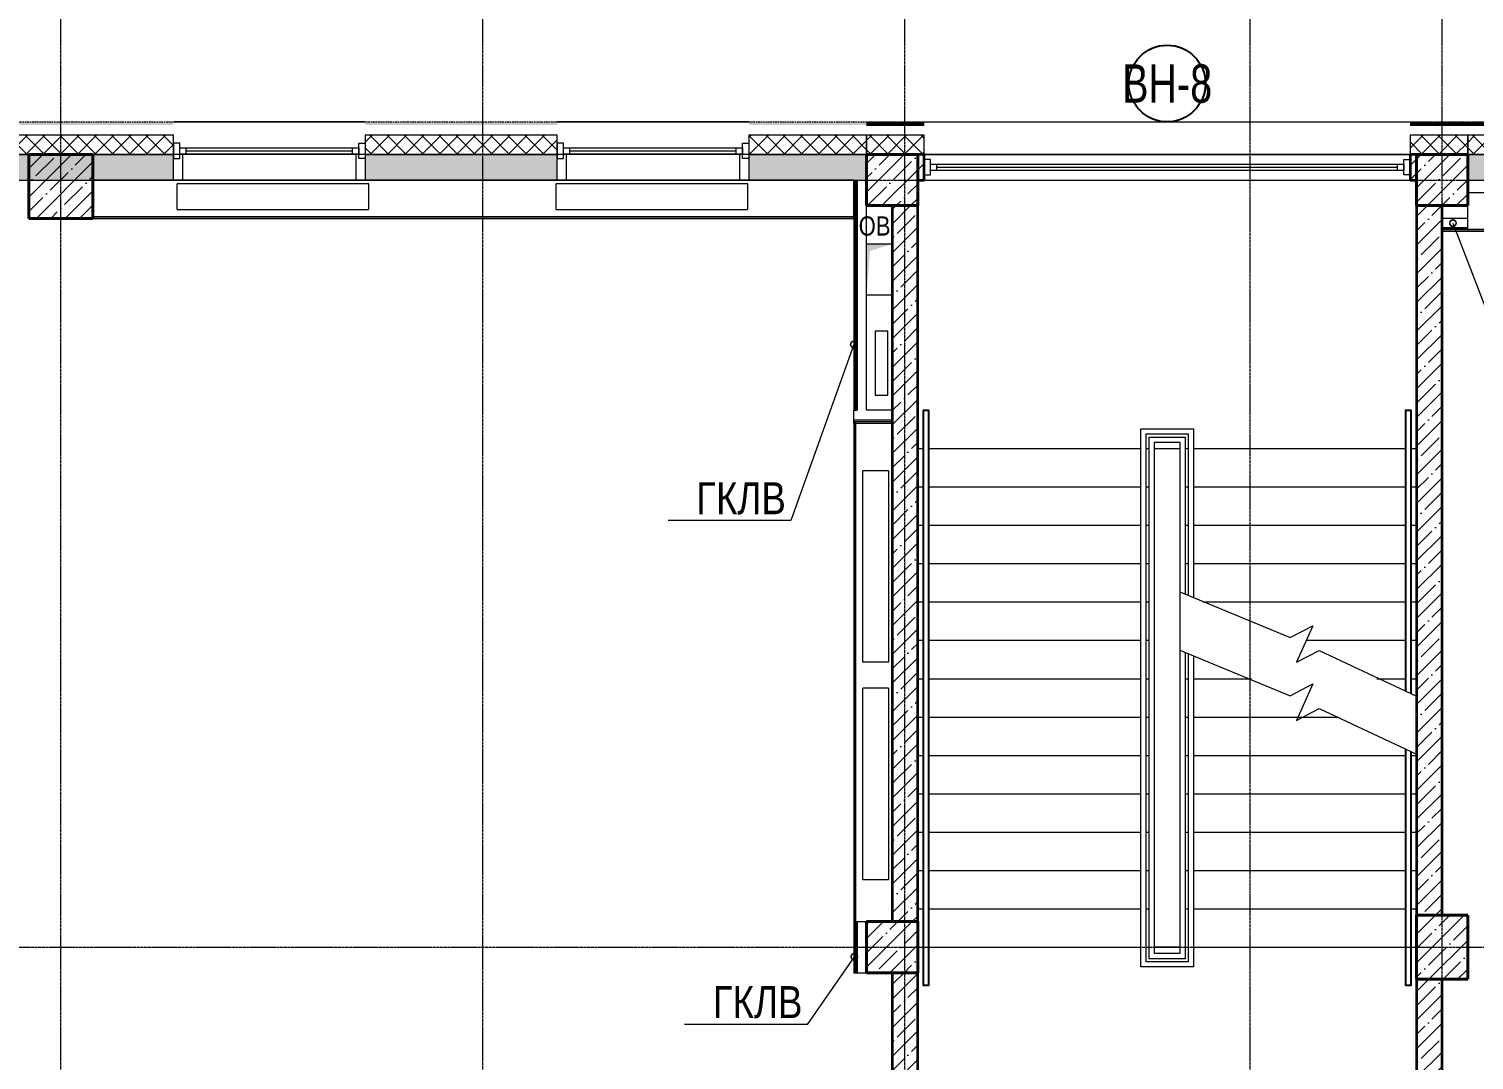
# Model space of a CAD drawing. Header units: millimetres. Extents: x -65509 to 912790, y 446 to 713294.
# Drawn here: x 227145 to 238445, y 255092 to 263157 of the extents above; entities that cross this region are included whole.
import ezdxf
from ezdxf import colors
from ezdxf.entities.mleader import LeaderData, LeaderLine
from ezdxf.enums import TextEntityAlignment as Align
from ezdxf.math import Vec2, Vec3

# ---------------------------------------------------------------- set-up
doc = ezdxf.new("R2010")
doc.units = ezdxf.units.MM
for name, pattern in [('CENTER2', [28.575, 19.05, -3.175, 3.175, -3.175]), ('DASHED', [19.05, 12.7, -6.35]), ('HIDDEN2', [4.7625, 3.175, -1.5875])]:
    doc.linetypes.add(name, pattern=pattern)
doc.layers.get('Defpoints').update_dxf_attribs({"color": 250})
for name, color, linetype, lineweight in [('A-Wall-Open', 250, 'Continuous', 5), ('A-Wall_Материал_Газоблок_Контур', 250, 'Continuous', 0), ('АР_Витраж марка', 250, 'Continuous', 9), ('АР_Колонны', 250, 'Continuous', 30), ('АР_Окна', 250, 'Continuous', 5), ('АР_Стены ЖБ', 250, 'Continuous', 35), ('АР_Стены ПЕНОблок', 250, 'Continuous', 20), ('АР_Тонкая', 250, 'Continuous', 5), ('АР_Утеплитель', 250, 'Continuous', 0), ('АР_Ф_ЛК', 250, 'Continuous', 5), ('АР_Штриховка', 250, 'Continuous', 0), ('Зашивка радиаторов тип 5 (спорт желтый)', 250, 'Continuous', 25), ('Зашивки ГКЛ на всю высоту', 250, 'Continuous', 25), ('КМ_Фахверки', 250, 'Continuous', 25), ('ОВ_Отопление', 250, 'Continuous', 5), ('Размеры зашивки ГКЛ', 250, 'Continuous', 0), ('РД_Оси_100', 250, 'Continuous', 0)]:
    doc.layers.add(name, color=color, linetype=linetype, lineweight=lineweight)
doc.layers.add('АР_Делит', color=250, linetype='Continuous', lineweight=0, plot=False)
doc.layers.add('РД_Витраж_проем', color=250, linetype='Continuous', lineweight=0, plot=False)
doc.layers.add('АР_Отопительные приборы', color=1, linetype='HIDDEN2', lineweight=0, true_color=0xff0000)
doc.styles.add('Arial_09', font='ARIALN.TTF', dxfattribs={"width": 0.9})
doc.styles.add('style1', font='ARIALN.TTF')
pattern_1 = [(45, (142195.16, 127275.07), (-112.2532, 112.2532), []), (45, (142307.41, 127275.07), (-112.2532, 112.2532), [198.4375, -39.6875, 0, -39.6875])]
pattern_2 = [(45, (142195.16, 127275.07), (-112.2532, 112.2532), []), (45, (142307.41, 127275.07), (-112.2532, 112.2532), [198.4375, -39.6875, 0, -39.6875])]

# ---------------------------------------------------------------- blocks, each defined once
blk = doc.blocks.new('СОШ_2200_АР_ОСИ_М100_28.05.24')
at = {"layer": 'АР_Делит', "color": 5, "linetype": 'DASHED'}
blk.add_lwpolyline([(37145, 100855), (37145, 129155), (72745, 129155), (72745, 135155), (114955, 135155), (114955, -355)], dxfattribs=at)
at = {"layer": 'РД_Оси_100', "linetype": 'CENTER2'}
for p, q in [((85200, -6155), (85200, 139938.679)), ((88500, -6155), (88500, 139938.679)), ((91800, -6155), (91800, 139938.679)), ((94500, -6155), (94500, 139938.679)), ((96000, -6155), (96000, 139938.679)), ((-5954.958, 134700), (119910, 134700)), ((-5954.958, 128700), (119910, 128700))]:
    blk.add_line(p, q, dxfattribs=at)
blk = doc.blocks.new('otv')
at = {"linetype": 'Continuous'}
blk.add_lwpolyline([(0, -1), (0, 0), (1, 0), (1, -1)], close=True, dxfattribs=at)
blk.add_solid([(0, -1), (0, 0), (0.135, -0.137), (1, 0)], dxfattribs=at)
blk = doc.blocks.new('_DotSmall')
at = {"color": 0, "linetype": 'ByBlock', "const_width": 0.5}
blk.add_lwpolyline([(-0.0625, 0, 1), (0.0625, 0, 1)], format="xyb", close=True, dxfattribs=at)
blk = doc.blocks.new('МаркаВитража1')
at = {"layer": 'Defpoints'}
blk.add_circle((0, 0), 3, dxfattribs=at)
at = {"color": 0, "linetype": 'ByBlock', "lineweight": -2, "style": 'Arial_09', "width": 0.9}
blk.add_attdef('АР-ОКНО:НАИМЕНОВАНИЕ', text='', height=3, dxfattribs=at).set_placement((0, 0), align=Align.MIDDLE)

msp = doc.modelspace()

# ---------------------------------------------------------------- hatches: boundary and pattern name
at = {"layer": 'АР_Штриховка', "linetype": 'Continuous', "lineweight": 0}
h = msp.add_hatch(dxfattribs=at)
h.set_pattern_fill('_U', color=256, angle=-359.9999996, style=0, pattern_type=0)
h.set_pattern_definition([(4e-07, (142195.1574, 127275.0729), (-6.6e-09, 1), [])])
h.paths.add_polyline_path([(215695.16, 262430.073), (215695.16, 262405.073), (216275.156, 262405.073), (216275.156, 262430.073)], flags=0)
h.paths.add_polyline_path([(217775.156, 262430.073), (217775.156, 262405.073), (219275.156, 262405.073), (219275.156, 262430.073)], flags=0)
h.paths.add_polyline_path([(220775.156, 262430.073), (220775.156, 262405.073), (222275.157, 262405.073), (222275.157, 262430.073)], flags=0)
h.paths.add_polyline_path([(223775.157, 262430.073), (223775.157, 262405.073), (225275.157, 262405.073), (225275.157, 262430.073)], flags=0)
h.paths.add_polyline_path([(226775.157, 262430.073), (226775.157, 262405.073), (228275.157, 262405.073), (228275.157, 262430.073)], flags=0)
h.paths.add_polyline_path([(229775.157, 262430.073), (229775.157, 262405.073), (231275.157, 262405.073), (231275.157, 262430.073)], flags=0)
h.paths.add_polyline_path([(232775.157, 262430.073), (232775.157, 262405.073), (233695.161, 262405.073), (233695.161, 262430.073)], flags=0)
h = msp.add_hatch(dxfattribs=at)
h.set_pattern_fill('_U', color=256, style=0, pattern_type=0)
h.set_pattern_definition([(360, (142195.1574, 127275.0729), (0, 1), [])])
h.paths.add_polyline_path([(233695.162, 262430.073), (233695.162, 262405.073), (234145.155, 262405.073), (234145.155, 262430.073)], flags=0)
h.paths.add_polyline_path([(237945.155, 262430.073), (237945.155, 262405.073), (238395.155, 262405.073), (238395.155, 262430.073)], flags=0)
h = msp.add_hatch(dxfattribs=at)
h.set_pattern_fill('_U', color=256, style=0, pattern_type=0)
h.set_pattern_definition([(360, (142195.1574, 127275.0729), (2e-10, 1), [])])
h.paths.add_polyline_path([(238395.155, 262430.073), (238395.155, 262405.073), (247245.157, 262405.073), (247245.157, 262430.073)], flags=0)
h = msp.add_hatch(dxfattribs=at)
h.set_pattern_fill('ANSI37', color=256, scale=30, angle=-359.9999996, style=0)
h.set_pattern_definition([(45, (142195.16, 127275.07), (-67.35192, 67.35192), []), (135, (142195.16, 127275.07), (-67.35192, -67.35192), [])])
h.paths.add_polyline_path([(215695.16, 262325.073), (215695.16, 262175.073), (216275.156, 262175.073), (216275.156, 262325.073)], flags=0)
h.paths.add_polyline_path([(217775.156, 262325.073), (217775.156, 262175.073), (219275.156, 262175.073), (219275.156, 262325.073)], flags=0)
h.paths.add_polyline_path([(220775.156, 262325.073), (220775.156, 262175.073), (222275.157, 262175.073), (222275.157, 262325.073)], flags=0)
h.paths.add_polyline_path([(223775.157, 262325.073), (223775.157, 262175.073), (225275.157, 262175.073), (225275.157, 262325.073)], flags=0)
h.paths.add_polyline_path([(226775.157, 262325.073), (226775.157, 262175.073), (228275.157, 262175.073), (228275.157, 262325.073)], flags=0)
h.paths.add_polyline_path([(229775.157, 262325.073), (229775.157, 262175.073), (231275.157, 262175.073), (231275.157, 262325.073)], flags=0)
h.paths.add_polyline_path([(232775.157, 262325.073), (232775.157, 262175.073), (233695.161, 262175.073), (233695.161, 262325.073)], flags=0)
h = msp.add_hatch(dxfattribs=at)
h.set_pattern_fill('ANSI37', color=256, scale=30, style=0)
h.set_pattern_definition([(45, (142195.16, 127275.07), (-67.35192, 67.35192), []), (135, (142195.16, 127275.07), (-67.35192, -67.35192), [])])
h.paths.add_polyline_path([(233695.162, 262325.073), (233695.162, 262175.073), (234145.155, 262175.073), (234145.155, 262325.073)], flags=0)
h.paths.add_polyline_path([(237945.155, 262325.073), (237945.155, 262175.073), (238395.155, 262175.073), (238395.155, 262325.073)], flags=0)
h = msp.add_hatch(dxfattribs=at)
h.set_pattern_fill('ANSI37', color=256, scale=30, style=0)
h.set_pattern_definition([(45, (142195.16, 127275.07), (-67.35192, 67.35192), []), (135, (142195.16, 127275.07), (-67.35192, -67.35192), [])])
h.paths.add_polyline_path([(238395.155, 262325.073), (238395.155, 262175.073), (247245.157, 262175.073), (247245.157, 262325.073)], flags=0)
h = msp.add_hatch(dxfattribs=at)
h.set_pattern_fill('AR-CONC', color=256, angle=-359.9999996, style=0)
h.set_pattern_definition([(50, (142195.16, 127275.07), (182.18467, -15.93908), [19.05, -209.55]), (355, (142195.16, 127275.07), (-35.24342, 191.05685), [15.24, -167.64058]), (100.45145, (142210.34, 127273.74), (146.94125, 175.11775), [16.19, -178.09024]), (46.1842, (142195.16, 127325.87), (271.07904, -42.04233), [28.575, -314.325]), (96.63556, (142217.75, 127322.37), (237.40413, 247.42613), [24.285, -267.1356]), (351.18415, (142195.16, 127325.87), (237.40413, 247.42613), [22.85997, -251.45973]), (21, (142220.56, 127313.17), (151.61439, -102.2652), [19.05, -209.55]), (326, (142220.56, 127313.17), (61.80203, 184.18797), [15.24, -167.64]), (71.45145, (142233.2, 127304.65), (213.41642, 81.92277), [16.19, -178.08994]), (37.5, (142195.16, 127275.07), (3.088603, 84.55504), [0, -165.608, 0, -170.18, 0, -168.275]), (7.5, (142195.16, 127275.07), (66.81966, 100.180575), [0, -97.028, 0, -161.798, 0, -64.135]), (327.5, (142138.515, 127275.07), (135.590595, -5.728743), [0, -63.5, 0, -198.12, 0, -262.89]), (317.5, (142113.12, 127275.07), (148.12918, 25.42649), [0, -82.55, 0, -131.572, 0, -186.69])])
h.paths.add_polyline_path([(215695.16, 262175.073), (215695.16, 261975.073), (216275.156, 261975.073), (216275.156, 262175.073)], flags=0)
h.paths.add_polyline_path([(217775.156, 262175.073), (217775.156, 261975.073), (219275.156, 261975.073), (219275.156, 262175.073)], flags=0)
h.paths.add_polyline_path([(220775.156, 262175.073), (220775.156, 261975.073), (222275.157, 261975.073), (222275.157, 262175.073)], flags=0)
h.paths.add_polyline_path([(223775.157, 262175.073), (223775.157, 261975.073), (225275.157, 261975.073), (225275.157, 262175.073)], flags=0)
h.paths.add_polyline_path([(226775.157, 262175.073), (226775.157, 261975.073), (228275.157, 261975.073), (228275.157, 262175.073)], flags=0)
h.paths.add_polyline_path([(229775.157, 262175.073), (229775.157, 261975.073), (231275.157, 261975.073), (231275.157, 262175.073)], flags=0)
h.paths.add_polyline_path([(232775.157, 262175.073), (232775.157, 261975.073), (233695.161, 261975.073), (233695.161, 262175.073)], flags=0)
at = {"layer": 'АР_Штриховка', "linetype": 'Continuous', "lineweight": 5}
h = msp.add_hatch(dxfattribs=at)
h.set_pattern_fill('ANSI35', color=256, scale=25, style=0)
h.set_pattern_definition(pattern_2)
h.paths.add_polyline_path([(227145.158, 261675.073), (227645.158, 261675.073), (227645.158, 262175.073), (227145.158, 262175.073)], flags=0)
h = msp.add_hatch(dxfattribs=at)
h.set_pattern_fill('ANSI35', color=256, scale=25, style=0)
h.set_pattern_definition(pattern_2)
h.paths.add_polyline_path([(233695.162, 261775.073), (234095.162, 261775.073), (234095.162, 262175.073), (233695.162, 262175.073)], flags=0)
h = msp.add_hatch(dxfattribs=at)
h.set_pattern_fill('ANSI35', color=256, scale=25, style=0)
h.set_pattern_definition(pattern_1)
h.paths.add_polyline_path([(234095.162, 262175.073), (234095.162, 261975.073), (234145.158, 261975.073), (234145.158, 262175.073)], flags=0)
h.paths.add_polyline_path([(237945.155, 262175.073), (237945.155, 261975.073), (237995.155, 261975.073), (237995.155, 262175.073)], flags=0)
h = msp.add_hatch(dxfattribs=at)
h.set_pattern_fill('ANSI35', color=256, scale=25, style=0)
h.set_pattern_definition(pattern_2)
h.paths.add_polyline_path([(237995.155, 261775.073), (238395.155, 261775.073), (238395.155, 262175.073), (237995.155, 262175.073)], flags=0)
at = {"layer": 'АР_Штриховка', "linetype": 'Continuous', "lineweight": 0}
h = msp.add_hatch(dxfattribs=at)
h.set_pattern_fill('AR-CONC', color=256, style=0)
h.set_pattern_definition([(50, (142195.16, 127275.07), (182.18467, -15.93909), [19.05, -209.55]), (355, (142195.16, 127275.07), (-35.24342, 191.05685), [15.24, -167.64058]), (100.45144, (142210.34, 127273.74), (146.94125, 175.11775), [16.19, -178.09024]), (46.1842, (142195.16, 127325.87), (271.07904, -42.04233), [28.575, -314.325]), (96.63556, (142217.75, 127322.37), (237.40413, 247.42612), [24.28502, -267.1356]), (351.18415, (142195.16, 127325.87), (237.40413, 247.42612), [22.85997, -251.45973]), (21, (142220.56, 127313.17), (151.61439, -102.2652), [19.05, -209.55]), (326, (142220.56, 127313.17), (61.80203, 184.18797), [15.24, -167.64]), (71.45144, (142233.2, 127304.65), (213.41642, 81.92277), [16.19, -178.08994]), (37.5, (142195.16, 127275.07), (3.088603, 84.55504), [0, -165.608, 0, -170.18, 0, -168.275]), (7.5, (142195.16, 127275.07), (66.819663, 100.180575), [0, -97.028, 0, -161.798, 0, -64.135]), (327.5, (142138.515, 127275.07), (135.590595, -5.728744), [0, -63.5, 0, -198.12, 0, -262.89]), (317.5, (142113.12, 127275.07), (148.12918, 25.42649), [0, -82.55, 0, -131.572, 0, -186.69])])
h.paths.add_polyline_path([(238395.155, 262175.073), (238395.155, 261975.073), (247245.157, 261975.073), (247245.157, 262175.073)], flags=0)
at = {"layer": 'АР_Штриховка', "linetype": 'Continuous', "lineweight": 5}
h = msp.add_hatch(dxfattribs=at)
h.set_pattern_fill('ANSI35', color=256, scale=25, style=0)
h.set_pattern_definition(pattern_1)
h.paths.add_polyline_path([(233895.159, 256175.073), (234095.159, 256175.073), (234095.162, 261775.073), (233895.162, 261775.073)], flags=0)
h = msp.add_hatch(dxfattribs=at)
h.set_pattern_fill('ANSI35', color=256, scale=25, angle=-360, style=0)
h.set_pattern_definition([(45, (142195.16, 127275.07), (-112.2532, 112.2532), []), (45, (142307.41, 127275.07), (-112.2532, 112.2532), [198.4375, -39.6875, 0, -39.6875])])
h.paths.add_polyline_path([(238195.155, 261775.073), (237995.155, 261775.073), (237995.158, 256225.073), (238195.158, 256225.073)], flags=0)
h = msp.add_hatch(dxfattribs=at)
h.set_pattern_fill('ANSI35', color=256, scale=25, style=0)
h.set_pattern_definition(pattern_2)
h.paths.add_polyline_path([(233695.158, 255775.073), (234095.158, 255775.073), (234095.158, 256175.073), (233695.158, 256175.073)], flags=0)
h = msp.add_hatch(dxfattribs=at)
h.set_pattern_fill('ANSI35', color=256, scale=25, style=0)
h.set_pattern_definition(pattern_2)
h.paths.add_polyline_path([(237995.158, 255725.073), (238395.158, 255725.073), (238395.158, 256225.073), (237995.158, 256225.073)], flags=0)
h = msp.add_hatch(dxfattribs=at)
h.set_pattern_fill('ANSI35', color=256, scale=25, style=0)
h.set_pattern_definition([(45, (142195.16, 127275.07), (-112.2532, 112.2532), []), (45, (142307.41, 127275.07), (-112.2532, 112.2532), [198.4375, -39.6875, 0, -39.6875])])
h.paths.add_polyline_path([(233895.158, 253275.073), (234095.158, 253275.073), (234095.159, 255775.073), (233895.159, 255775.073)], flags=0)
h = msp.add_hatch(dxfattribs=at)
h.set_pattern_fill('ANSI35', color=256, scale=25, angle=-360, style=0)
h.set_pattern_definition([(45, (142195.16, 127275.07), (-112.2532, 112.2532), []), (45, (142307.41, 127275.07), (-112.2532, 112.2532), [198.4375, -39.6875, 0, -39.6875])])
h.paths.add_polyline_path([(238195.158, 255725.073), (237995.158, 255725.073), (237995.158, 253275.073), (238195.158, 253275.073)], flags=0)

# ---------------------------------------------------------------- linework, layer by layer
for points in [[(234180.155, 259875.073), (234180.155, 255675.073), (234140.155, 255675.073), (234140.155, 260175.073), (234180.155, 260175.073), (234180.155, 259875.073)], [(237910.158, 257976.128), (237910.158, 260175.073), (237950.158, 260175.073), (237950.158, 257958.498)], [(237950.158, 257503.691), (237950.158, 255675.073), (237910.158, 255675.073), (237910.158, 257521.321)]]:
    msp.add_lwpolyline(points)
at = {"layer": 'A-Wall-Open', "linetype": 'Continuous', "lineweight": 5}
for p, q in [((234145.158, 262430.073), (237945.155, 262430.073)), ((234145.158, 262175.073), (237945.155, 262175.073))]:
    msp.add_line(p, q, dxfattribs=at)
at = {"layer": 'A-Wall_Материал_Газоблок_Контур', "linetype": 'Continuous', "lineweight": 0}
for p, q in [((229775.157, 262430.073), (228275.157, 262430.073)), ((232775.157, 262430.073), (231275.157, 262430.073)), ((228275.157, 261975.073), (229775.157, 261975.073)), ((231275.157, 261975.073), (232775.157, 261975.073))]:
    msp.add_line(p, q, dxfattribs=at)
at = {"layer": 'АР_Делит'}
msp.add_lwpolyline([(234095.155, 253075.073), (234095.155, 261975.073), (237995.158, 261975.073), (237995.158, 253075.073)], close=True, dxfattribs=at)
at = {"layer": 'АР_Колонны', "linetype": 'HIDDEN2', "lineweight": 25}
for p, q in [((227145.158, 262175.073), (227645.158, 262175.073)), ((227145.158, 261675.073), (227145.158, 262175.073)), ((227645.158, 262175.073), (227645.158, 261675.073)), ((233695.162, 262175.073), (234095.162, 262175.073)), ((233695.162, 261775.073), (233695.162, 262175.073)), ((234095.162, 262175.073), (234095.162, 261775.073)), ((237995.155, 262175.073), (238395.155, 262175.073)), ((237995.155, 261775.073), (237995.155, 262175.073)), ((238395.155, 262175.073), (238395.155, 261775.073)), ((234095.162, 261775.073), (233695.162, 261775.073)), ((238395.155, 261775.073), (237995.155, 261775.073)), ((227645.158, 261675.073), (227145.158, 261675.073)), ((233695.158, 256175.073), (234095.158, 256175.073)), ((233695.158, 255775.073), (233695.158, 256175.073)), ((234095.158, 256175.073), (234095.158, 255775.073)), ((237995.158, 256225.073), (238395.158, 256225.073)), ((237995.158, 255725.073), (237995.158, 256225.073)), ((238395.158, 256225.073), (238395.158, 255725.073)), ((234095.158, 255775.073), (233695.158, 255775.073)), ((238395.158, 255725.073), (237995.158, 255725.073))]:
    msp.add_line(p, q, dxfattribs=at)
at = {"layer": 'АР_Колонны', "linetype": 'Continuous', "lineweight": 35}
for p, q in [((227145.158, 262175.073), (227645.158, 262175.073)), ((227145.158, 261675.073), (227145.158, 262175.073)), ((227645.158, 261675.073), (227645.158, 262175.073)), ((233695.162, 262175.073), (234095.162, 262175.073)), ((233695.162, 261775.073), (233695.162, 262175.073)), ((234095.162, 261775.073), (234095.162, 262175.073)), ((237995.155, 262175.073), (238395.155, 262175.073)), ((237995.155, 261775.073), (237995.155, 262175.073)), ((238395.155, 261775.073), (238395.155, 262175.073)), ((233695.162, 261775.073), (234095.162, 261775.073)), ((237995.155, 261775.073), (238395.155, 261775.073)), ((227145.158, 261675.073), (227645.158, 261675.073)), ((233695.158, 256175.073), (234095.158, 256175.073)), ((233695.158, 255775.073), (233695.158, 256175.073)), ((234095.158, 255775.073), (234095.158, 256175.073)), ((237995.158, 256225.073), (238395.158, 256225.073)), ((237995.158, 255725.073), (237995.158, 256225.073)), ((238395.158, 255725.073), (238395.158, 256225.073)), ((233695.158, 255775.073), (234095.158, 255775.073)), ((237995.158, 255725.073), (238395.158, 255725.073))]:
    msp.add_line(p, q, dxfattribs=at)
at = {"layer": 'АР_Окна', "linetype": 'Continuous', "lineweight": 5}
for p, q in [((228275.157, 262430.073), (229775.157, 262430.073)), ((231275.157, 262430.073), (232775.157, 262430.073)), ((228375.157, 262177.573), (228375.157, 262227.573)), ((228375.157, 262202.573), (229675.157, 262202.573)), ((229675.157, 262177.573), (229675.157, 262227.573)), ((231375.157, 262177.573), (231375.157, 262227.573)), ((231375.157, 262202.573), (232675.157, 262202.573)), ((232675.157, 262177.573), (232675.157, 262227.573)), ((234145.158, 262175.073), (237945.155, 262175.073)), ((234245.158, 262050.073), (234245.158, 262100.073)), ((234245.158, 262075.073), (237845.155, 262075.073)), ((237845.155, 262050.073), (237845.155, 262100.073)), ((228275.157, 261975.073), (229775.157, 261975.073)), ((231275.157, 261975.073), (232775.157, 261975.073)), ((234145.158, 261975.073), (237945.155, 261975.073))]:
    msp.add_line(p, q, dxfattribs=at)
for points in [[(228325.157, 262262.573), (228275.157, 262262.573), (228275.157, 262142.573), (228325.157, 262142.573)], [(228325.157, 262177.573), (228325.157, 262227.573), (229725.157, 262227.573), (229725.157, 262177.573)], [(229725.157, 262262.573), (229775.157, 262262.573), (229775.157, 262142.573), (229725.157, 262142.573)], [(231325.157, 262262.573), (231275.157, 262262.573), (231275.157, 262142.573), (231325.157, 262142.573)], [(231325.157, 262177.573), (231325.157, 262227.573), (232725.157, 262227.573), (232725.157, 262177.573)], [(232725.157, 262262.573), (232775.157, 262262.573), (232775.157, 262142.573), (232725.157, 262142.573)], [(234195.158, 262135.073), (234145.158, 262135.073), (234145.158, 262015.073), (234195.158, 262015.073)], [(234195.158, 262050.073), (234195.158, 262100.073), (237895.155, 262100.073), (237895.155, 262050.073)], [(237895.155, 262135.073), (237945.155, 262135.073), (237945.155, 262015.073), (237895.155, 262015.073)]]:
    msp.add_lwpolyline(points, close=True, dxfattribs=at)
at = {"layer": 'АР_Отопительные приборы'}
for points in [[(229802.309, 261945.073), (228302.309, 261945.073), (228302.309, 261745.073), (229802.309, 261745.073)], [(232765.424, 261945.073), (231265.424, 261945.073), (231265.424, 261745.073), (232765.424, 261745.073)], [(233861.462, 260793.703), (233761.462, 260793.703), (233761.462, 260293.703), (233861.462, 260293.703)], [(233665.16, 259702.963), (233865.16, 259702.963), (233865.16, 258202.963), (233665.16, 258202.963)], [(233665.16, 258002.963), (233865.16, 258002.963), (233865.16, 256502.963), (233665.16, 256502.963)]]:
    msp.add_lwpolyline(points, close=True, dxfattribs=at)
at = {"layer": 'АР_Стены ЖБ', "linetype": 'Continuous', "lineweight": 40}
for p, q in [((227645.158, 262175.073), (227145.158, 262175.073)), ((227145.158, 262175.073), (227145.158, 261675.073)), ((227645.158, 261675.073), (227645.158, 262175.073)), ((234095.162, 262175.073), (233695.162, 262175.073)), ((233695.162, 262175.073), (233695.162, 261775.073)), ((234095.162, 261775.073), (234095.162, 262175.073)), ((238395.155, 262175.073), (237995.155, 262175.073)), ((237995.155, 262175.073), (237995.155, 261775.073)), ((238395.155, 261775.073), (238395.155, 262175.073)), ((233695.162, 261775.073), (234095.162, 261775.073)), ((237995.155, 261775.073), (238395.155, 261775.073)), ((227145.158, 261675.073), (227645.158, 261675.073)), ((234095.158, 256175.073), (233695.158, 256175.073)), ((233695.158, 256175.073), (233695.158, 255775.073)), ((234095.158, 255775.073), (234095.158, 256175.073)), ((238395.158, 256225.073), (237995.158, 256225.073)), ((237995.158, 256225.073), (237995.158, 255725.073)), ((238395.158, 255725.073), (238395.158, 256225.073)), ((233695.158, 255775.073), (234095.158, 255775.073)), ((237995.158, 255725.073), (238395.158, 255725.073))]:
    msp.add_line(p, q, dxfattribs=at)
at = {"layer": 'АР_Стены ЖБ', "linetype": 'Continuous', "lineweight": 35}
for p, q in [((234095.162, 262175.073), (234095.162, 261975.073)), ((234145.158, 262175.073), (234095.162, 262175.073)), ((234145.158, 261975.073), (234145.158, 262175.073)), ((237945.155, 262175.073), (237945.155, 261975.073)), ((237995.155, 262175.073), (237945.155, 262175.073)), ((237995.155, 261975.073), (237995.155, 262175.073)), ((234095.162, 261975.073), (234145.158, 261975.073)), ((237945.155, 261975.073), (237995.155, 261975.073)), ((233895.162, 261775.073), (233895.159, 256175.073)), ((234095.162, 261775.073), (233895.162, 261775.073)), ((234095.159, 256175.073), (234095.162, 261775.073)), ((238195.155, 261775.073), (237995.155, 261775.073)), ((237995.155, 261775.073), (237995.158, 256225.073)), ((238195.158, 256225.073), (238195.155, 261775.073)), ((233895.159, 256175.073), (234095.159, 256175.073)), ((237995.158, 256225.073), (238195.158, 256225.073)), ((233895.159, 255775.073), (233895.158, 253275.073)), ((234095.159, 255775.073), (233895.159, 255775.073)), ((234095.158, 253275.073), (234095.159, 255775.073)), ((238195.158, 255725.073), (237995.158, 255725.073)), ((237995.158, 255725.073), (237995.158, 253275.073)), ((238195.158, 253275.073), (238195.158, 255725.073))]:
    msp.add_line(p, q, dxfattribs=at)
at = {"layer": 'АР_Стены ПЕНОблок', "linetype": 'Continuous', "lineweight": 20}
for p, q in [((228275.157, 262175.073), (226775.158, 262175.073)), ((228275.157, 261975.073), (228275.157, 262175.073)), ((229775.157, 262175.073), (229775.157, 261975.073)), ((231275.157, 262175.073), (229775.157, 262175.073)), ((231275.157, 261975.073), (231275.157, 262175.073)), ((232775.157, 262175.073), (232775.157, 261975.073)), ((233695.162, 262175.073), (232775.157, 262175.073)), ((233695.162, 261975.073), (233695.162, 262175.073)), ((238395.155, 262175.073), (238395.155, 261975.073)), ((247245.157, 262175.073), (238395.155, 262175.073)), ((226775.158, 261975.073), (228275.157, 261975.073)), ((229775.157, 261975.073), (231275.157, 261975.073)), ((232775.157, 261975.073), (233695.162, 261975.073)), ((238395.155, 261975.073), (247245.157, 261975.073))]:
    msp.add_line(p, q, dxfattribs=at)
at = {"layer": 'АР_Тонкая'}
for points in [[(236145.156, 258754.047), (237005.775, 258396.77), (237183.175, 258489.334), (237057.14, 258203.377), (237234.54, 258295.942), (237995.158, 257938.664)], [(236145.156, 258299.24), (237005.775, 257941.963), (237183.175, 258034.527), (237057.14, 257748.57), (237234.54, 257841.135), (237995.158, 257483.857)]]:
    msp.add_lwpolyline(points, dxfattribs=at)
at = {"layer": 'АР_Утеплитель', "linetype": 'Continuous', "lineweight": 0}
for p, q in [((228275.157, 262325.073), (226775.158, 262325.073)), ((228275.157, 262175.073), (228275.157, 262325.073)), ((229775.157, 262325.073), (229775.157, 262175.073)), ((231275.157, 262325.073), (229775.157, 262325.073)), ((231275.157, 262175.073), (231275.157, 262325.073)), ((232775.157, 262325.073), (232775.157, 262175.073)), ((233695.162, 262325.073), (232775.157, 262325.073)), ((233695.162, 262175.073), (233695.162, 262325.073)), ((233695.162, 262325.073), (233695.162, 262175.073)), ((234145.155, 262325.073), (233695.162, 262325.073)), ((234145.155, 262175.073), (234145.155, 262325.073)), ((237945.155, 262325.073), (237945.155, 262175.073)), ((238395.155, 262325.073), (237945.155, 262325.073)), ((238395.155, 262175.073), (238395.155, 262325.073)), ((238395.155, 262325.073), (238395.155, 262175.073)), ((247245.157, 262325.073), (238395.155, 262325.073)), ((226775.158, 262175.073), (228275.157, 262175.073)), ((229775.157, 262175.073), (231275.157, 262175.073)), ((232775.157, 262175.073), (233695.162, 262175.073)), ((233695.162, 262175.073), (234145.155, 262175.073)), ((237945.155, 262175.073), (238395.155, 262175.073)), ((238395.155, 262175.073), (247245.157, 262175.073))]:
    msp.add_line(p, q, dxfattribs=at)
at = {"layer": 'АР_Ф_ЛК'}
for p, q in [((234095.155, 259875.073), (234140.155, 259875.073)), ((234180.155, 259875.073), (235840.156, 259875.073)), ((235880.156, 259875.073), (235905.156, 259875.073)), ((235945.156, 259875.073), (236145.156, 259875.073)), ((236185.156, 259875.073), (236210.156, 259875.073)), ((236250.156, 259875.073), (237910.158, 259875.073)), ((237950.158, 259875.073), (237995.158, 259875.073)), ((234095.155, 259575.073), (234140.155, 259575.073)), ((234180.155, 259575.073), (235840.156, 259575.073)), ((235880.156, 259575.073), (235905.156, 259575.073)), ((236185.156, 259575.073), (236210.156, 259575.073)), ((236250.156, 259575.073), (237910.158, 259575.073)), ((237950.158, 259575.073), (237995.158, 259575.073)), ((234095.155, 259275.073), (234140.155, 259275.073)), ((234180.155, 259275.073), (235840.156, 259275.073)), ((235880.156, 259275.073), (235905.156, 259275.073)), ((236185.156, 259275.073), (236210.156, 259275.073)), ((236250.156, 259275.073), (237910.158, 259275.073)), ((237950.158, 259275.073), (237995.158, 259275.073)), ((234095.155, 258975.073), (234140.155, 258975.073)), ((234180.155, 258975.073), (235840.156, 258975.073)), ((235880.156, 258975.073), (235905.156, 258975.073)), ((236185.156, 258975.073), (236210.156, 258975.073)), ((236250.156, 258975.073), (237910.158, 258975.073)), ((237950.158, 258975.073), (237995.158, 258975.073)), ((234095.155, 258675.073), (234140.155, 258675.073)), ((234180.155, 258675.073), (235840.156, 258675.073)), ((235880.156, 258675.073), (235905.156, 258675.073)), ((236324.339, 258675.073), (237910.158, 258675.073)), ((237950.158, 258675.073), (237995.158, 258675.073)), ((234095.155, 258375.073), (234140.155, 258375.073)), ((234180.155, 258375.073), (235840.156, 258375.073)), ((235880.156, 258375.073), (235905.156, 258375.073)), ((237132.814, 258375.073), (237910.158, 258375.073)), ((237950.158, 258375.073), (237995.158, 258375.073)), ((234095.155, 258075.073), (234140.155, 258075.073)), ((234180.155, 258075.073), (235840.156, 258075.073)), ((235880.156, 258075.073), (235905.156, 258075.073)), ((236185.156, 258075.073), (236210.156, 258075.073)), ((236250.156, 258075.073), (236703.765, 258075.073)), ((237685.664, 258075.073), (237910.158, 258075.073)), ((237950.158, 258075.073), (237995.158, 258075.073)), ((234095.155, 257775.073), (234140.155, 257775.073)), ((234180.155, 257775.073), (235840.156, 257775.073)), ((235880.156, 257775.073), (235905.156, 257775.073)), ((236185.156, 257775.073), (236210.156, 257775.073)), ((236250.156, 257775.073), (237384.427, 257775.073)), ((234095.155, 257475.073), (234140.155, 257475.073)), ((234180.155, 257475.073), (235840.156, 257475.073)), ((235880.156, 257475.073), (235905.156, 257475.073)), ((236185.156, 257475.073), (236210.156, 257475.073)), ((236250.156, 257475.073), (237910.158, 257475.073)), ((237950.158, 257475.073), (237995.158, 257475.073)), ((234095.155, 257175.073), (234140.155, 257175.073)), ((234180.155, 257175.073), (235840.156, 257175.073)), ((235880.156, 257175.073), (235905.156, 257175.073)), ((236185.156, 257175.073), (236210.156, 257175.073)), ((236250.156, 257175.073), (237910.158, 257175.073)), ((237950.158, 257175.073), (237995.158, 257175.073)), ((234095.155, 256875.073), (234140.155, 256875.073)), ((234180.155, 256875.073), (235840.156, 256875.073)), ((235880.156, 256875.073), (235905.156, 256875.073)), ((236185.156, 256875.073), (236210.156, 256875.073)), ((236250.156, 256875.073), (237910.158, 256875.073)), ((237950.158, 256875.073), (237995.158, 256875.073)), ((234095.155, 256575.073), (234140.155, 256575.073)), ((234180.155, 256575.073), (235840.156, 256575.073)), ((235880.156, 256575.073), (235905.156, 256575.073)), ((236185.156, 256575.073), (236210.156, 256575.073)), ((236250.156, 256575.073), (237910.158, 256575.073)), ((237950.158, 256575.073), (237995.158, 256575.073)), ((234095.155, 256275.073), (234140.155, 256275.073)), ((234180.155, 256275.073), (235840.156, 256275.073)), ((235880.156, 256275.073), (235905.156, 256275.073)), ((236185.156, 256275.073), (236210.156, 256275.073)), ((236250.156, 256275.073), (237910.158, 256275.073)), ((237950.158, 256275.073), (237995.158, 256275.073)), ((234095.155, 255975.073), (234140.155, 255975.073)), ((234180.155, 255975.073), (235840.156, 255975.073)), ((235880.156, 255975.073), (235905.156, 255975.073)), ((235945.156, 255975.073), (236145.156, 255975.073)), ((236185.156, 255975.073), (236210.156, 255975.073)), ((236250.156, 255975.073), (237910.158, 255975.073)), ((237950.158, 255975.073), (237995.158, 255975.073))]:
    msp.add_line(p, q, dxfattribs=at)
for points in [[(236250.156, 258252.962), (236250.156, 255820.073), (235840.156, 255820.073), (235840.156, 260030.073), (236250.156, 260030.073), (236250.156, 258707.769)], [(236210.156, 258270.592), (236210.156, 255860.073), (235880.156, 255860.073), (235880.156, 259990.073), (236210.156, 259990.073), (236210.156, 258725.399)], [(236185.156, 258281.61), (236185.156, 255885.073), (235905.156, 255885.073), (235905.156, 259965.073), (236185.156, 259965.073), (236185.156, 258736.417)]]:
    msp.add_lwpolyline(points, dxfattribs=at)
for points in [[(235035.155, 259875.073, 0, 150, 0), (235035.155, 259408.824, 0, 0, 0), (235035.155, 255975.073, 0, 0, 0)], [(237055.157, 258496.594, 0, 150, 0), (237055.157, 258962.842, 0, 0, 0), (237055.157, 259875.073, 0, 0, 0)], [(237055.157, 255975.073, 0, 150, 0), (237055.157, 256441.322, 0, 0, 0), (237055.157, 257775.073, 0, 0, 0)]]:
    msp.add_lwpolyline(points, format="xyseb", dxfattribs=at)
for points in [[(235945.156, 255925.073), (235945.156, 259925.073), (236145.156, 259925.073), (236145.156, 255925.073)], [(235945.156, 255975.073), (235945.156, 259875.073), (236145.156, 259875.073), (236145.156, 255975.073)]]:
    msp.add_lwpolyline(points, close=True, dxfattribs=at)
at = {"layer": 'Зашивка радиаторов тип 5 (спорт желтый)', "linetype": 'Continuous', "lineweight": 0}
for p, q in [((233595.157, 261975.073), (227645.158, 261975.073)), ((227645.158, 261675.073), (227645.158, 261975.073)), ((233595.157, 261687.573), (233595.157, 261975.073)), ((247245.157, 261875.073), (238395.155, 261875.073)), ((238395.155, 261575.073), (238395.155, 261875.073)), ((227645.158, 261687.573), (233595.157, 261687.573)), ((233595.157, 261687.573), (227645.158, 261687.573)), ((227645.158, 261675.073), (233595.157, 261675.073)), ((233595.157, 261675.073), (233595.157, 261687.573)), ((238395.155, 261587.573), (247245.157, 261587.573)), ((247245.157, 261587.573), (238395.155, 261587.573)), ((238395.155, 261575.073), (247245.157, 261575.073)), ((233607.659, 260074.703), (233595.159, 260074.703)), ((233595.159, 260074.703), (233595.159, 256175.073)), ((233607.659, 260074.703), (233895.159, 260074.703)), ((233607.659, 260074.703), (233607.659, 256175.073)), ((233607.659, 256175.073), (233607.659, 260074.703)), ((233895.159, 256175.073), (233895.159, 260074.703)), ((233595.159, 256175.073), (233895.159, 256175.073))]:
    msp.add_line(p, q, dxfattribs=at)
at = {"layer": 'Зашивки ГКЛ на всю высоту', "linetype": 'Continuous', "lineweight": 0}
for p, q in [((233595.157, 261975.073), (233695.157, 261975.073)), ((233595.157, 261975.073), (233595.159, 260174.703)), ((233607.659, 260174.703), (233607.657, 261975.073)), ((233607.657, 261975.073), (233607.659, 260174.703)), ((233620.159, 260174.703), (233620.157, 261975.073)), ((233620.157, 261975.073), (233620.159, 260174.703)), ((233695.159, 260174.703), (233695.157, 261975.073)), ((238195.157, 261575.073), (238195.157, 261675.073)), ((238395.155, 261675.073), (238195.157, 261675.073)), ((238395.155, 261600.073), (238195.157, 261600.073)), ((238195.157, 261600.073), (238395.155, 261600.073)), ((238395.155, 261575.073), (238395.155, 261675.073)), ((238395.155, 261587.573), (238195.157, 261587.573)), ((238195.157, 261587.573), (238395.155, 261587.573)), ((238195.157, 261575.073), (238395.155, 261575.073)), ((233595.157, 260074.703), (233595.157, 260174.703)), ((233620.159, 260174.703), (233595.157, 260174.703)), ((233595.159, 260174.703), (233620.159, 260174.703)), ((233897.315, 260174.703), (233695.159, 260174.703)), ((233897.315, 260074.703), (233897.315, 260174.703)), ((233595.157, 260099.703), (233897.315, 260099.703)), ((233595.157, 260099.703), (233897.315, 260099.703)), ((233595.157, 260087.203), (233897.315, 260087.203)), ((233595.157, 260087.203), (233897.315, 260087.203)), ((233595.157, 260074.703), (233897.315, 260074.703)), ((233595.159, 256175.073), (233595.158, 255775.073)), ((233595.159, 256175.073), (233695.159, 256175.073)), ((233607.658, 255775.073), (233607.659, 256175.073)), ((233607.659, 256175.073), (233607.658, 255775.073)), ((233620.158, 255775.073), (233620.159, 256175.073)), ((233620.159, 256175.073), (233620.158, 255775.073)), ((233695.158, 255775.073), (233695.159, 256175.073)), ((233595.158, 255775.073), (233695.158, 255775.073))]:
    msp.add_line(p, q, dxfattribs=at)
at = {"layer": 'КМ_Фахверки', "lineweight": 5}
msp.add_lwpolyline([(212895.157, 195850.073), (236595.157, 195849.49), (236595.157, 127175.073), (256895.157, 127175.073), (256895.126, 262175.073), (215195.161, 262175.073), (215195.161, 256175.073), (179595.157, 256175.073), (179595.157, 227875.073), (142095.157, 227875.073), (142095.157, 140675.073), (169895.157, 140675.073), (169895.157, 153775.073), (162395.157, 153775.073), (162395.157, 195850.073), (187695.157, 195850.073), (187695.157, 127175.073), (225395.157, 127175.073), (225395.157, 140875.073), (207995.156, 140875.08), (207995.156, 195850.073), (212896.745, 195850.073)], dxfattribs=at)
at = {"layer": 'КМ_Фахверки', "lineweight": 20}
for points in [[(228345.157, 261975.073), (229705.157, 261975.073), (229705.157, 262175.073), (228345.157, 262175.073)], [(231345.157, 261975.073), (232705.157, 261975.073), (232705.157, 262175.073), (231345.157, 262175.073)]]:
    msp.add_lwpolyline(points, close=True, dxfattribs=at)
at = {"layer": 'РД_Витраж_проем', "linetype": 'Continuous', "lineweight": 0}
for p, q in [((234145.155, 262430.073), (237945.155, 262430.073)), ((234145.155, 262175.073), (237945.155, 262175.073))]:
    msp.add_line(p, q, dxfattribs=at)

# ---------------------------------------------------------------- block references
at = {"layer": 'АР_Витраж марка', "linetype": 'Continuous', "lineweight": 9, "xscale": 100, "yscale": 100, "zscale": 100}
msp.add_blockref('МаркаВитража1', (236045.157, 262730.073), dxfattribs=at).add_auto_attribs({'АР-ОКНО:НАИМЕНОВАНИЕ': 'ВН-8'})
at = {"layer": 'ОВ_Отопление', "xscale": 200, "yscale": 400}
msp.add_blockref('otv', (233695.157, 261475.073), dxfattribs=at)
at = {"layer": 'РД_Оси_100'}
msp.add_blockref('СОШ_2200_АР_ОСИ_М100_28.05.24', (142195.157, 127275.073), dxfattribs=at)

# ---------------------------------------------------------------- texts
at = {"layer": 'ОВ_Отопление', "insert": (233757.641, 261614.728), "char_height": 150, "width": 590.00022, "attachment_point": 5, "style": 'style1'}
msp.add_mtext('ОВ', dxfattribs=at)

# ---------------------------------------------------------------- leaders
at = {"layer": 'Размеры зашивки ГКЛ'}
ml = msp.add_multileader_mtext('Standard', dxfattribs=at)
ml.set_content('\\pxsm1;ГКЛВ', color=256, style='style1')
ml.set_leader_properties(color=256, linetype='ByLayer', lineweight=9)
ml.set_arrow_properties(name='DOTSMALL')
ml.build(insert=Vec2(0, 0))
ml.multileader.update_dxf_attribs({"text_left_attachment_type": 6, "text_right_attachment_type": 6, "text_bottom_attachment_type": 10, "dogleg_length": 25, "arrow_head_size": 100})
ctx = ml.context
ctx.base_point, ctx.char_height, ctx.arrow_head_size, ctx.landing_gap_size, ctx.plane_origin = Vec3(238571.102, 260942.632), 250, 100, 50, Vec3(229315.153, 268291.311)
ctx.left_attachment, ctx.right_attachment, ctx.top_attachment = 6, 6, 10
notes = []
notes.append((ctx, [(0, (1, 1, 0), (238546.102, 260942.632), (1, 0), 25, [(1, [(238279.24, 261638.105)], 0, [])])]))
ctx.mtext.insert, ctx.mtext.width, ctx.mtext.defined_height, ctx.mtext.line_spacing_factor, ctx.mtext.flow_direction = Vec3(238621.102, 261242.632), 1126.26794, 600, 0.3, 5
ml = msp.add_multileader_mtext('Standard', dxfattribs=at)
ml.set_content('\\pxsm1;ГКЛВ', color=256, style='style1')
ml.set_leader_properties(color=256, linetype='ByLayer', lineweight=9)
ml.set_arrow_properties(name='DOTSMALL')
ml.build(insert=Vec2(0, 0))
ml.multileader.update_dxf_attribs({"text_left_attachment_type": 6, "text_right_attachment_type": 6, "text_bottom_attachment_type": 10, "dogleg_length": 25, "arrow_head_size": 100})
ctx = ml.context
ctx.base_point, ctx.char_height, ctx.arrow_head_size, ctx.landing_gap_size, ctx.plane_origin = Vec3(232315.454, 259311.126), 250, 100, 50, Vec3(223424.813, 267221.434)
ctx.left_attachment, ctx.right_attachment, ctx.top_attachment = 6, 6, 10
notes.append((ctx, [(1, (1, 1, 0), (233101.436, 259311.126), (-1, 0), 25, [(1, [(233595.158, 260689.049)], 0, [])])]))
ctx.mtext.insert, ctx.mtext.width, ctx.mtext.defined_height, ctx.mtext.line_spacing_factor, ctx.mtext.flow_direction = Vec3(232365.454, 259611.126), 1126.26794, 600, 0.3, 5
ml = msp.add_multileader_mtext('Standard', dxfattribs=at)
ml.set_content('\\pxsm1;ГКЛВ', color=256, style='style1')
ml.set_leader_properties(color=256, linetype='ByLayer', lineweight=9)
ml.set_arrow_properties(name='DOTSMALL')
ml.build(insert=Vec2(0, 0))
ml.multileader.update_dxf_attribs({"text_left_attachment_type": 6, "text_right_attachment_type": 6, "text_bottom_attachment_type": 10, "dogleg_length": 25, "arrow_head_size": 100})
ctx = ml.context
ctx.base_point, ctx.char_height, ctx.arrow_head_size, ctx.landing_gap_size, ctx.plane_origin = Vec3(232445.008, 255370.185), 250, 100, 50, Vec3(223588.065, 261597.79)
ctx.left_attachment, ctx.right_attachment, ctx.top_attachment = 6, 6, 10
notes.append((ctx, [(1, (1, 1, 0), (233230.99, 255370.185), (-1, 0), 25, [(1, [(233599.204, 255900.588)], 0, [])])]))
ctx.mtext.insert, ctx.mtext.width, ctx.mtext.defined_height, ctx.mtext.line_spacing_factor, ctx.mtext.flow_direction = Vec3(232495.008, 255670.185), 1126.26794, 600, 0.3, 5
for ctx, leaders in notes:
    for number, flags, end, landing, length, lines in leaders:
        leader = LeaderData()
        leader.index, (leader.has_last_leader_line, leader.has_dogleg_vector, leader.attachment_direction) = number, flags
        leader.last_leader_point, leader.dogleg_vector, leader.dogleg_length = Vec3(end), Vec3(landing), length
        for number, points, colour, breaks in lines:
            line = LeaderLine()
            line.index, line.vertices, line.color, line.breaks = number, Vec3.list(points), colors.encode_raw_color(colour), breaks
            leader.lines.append(line)
        ctx.leaders.append(leader)

doc.saveas('drawing.dxf')
